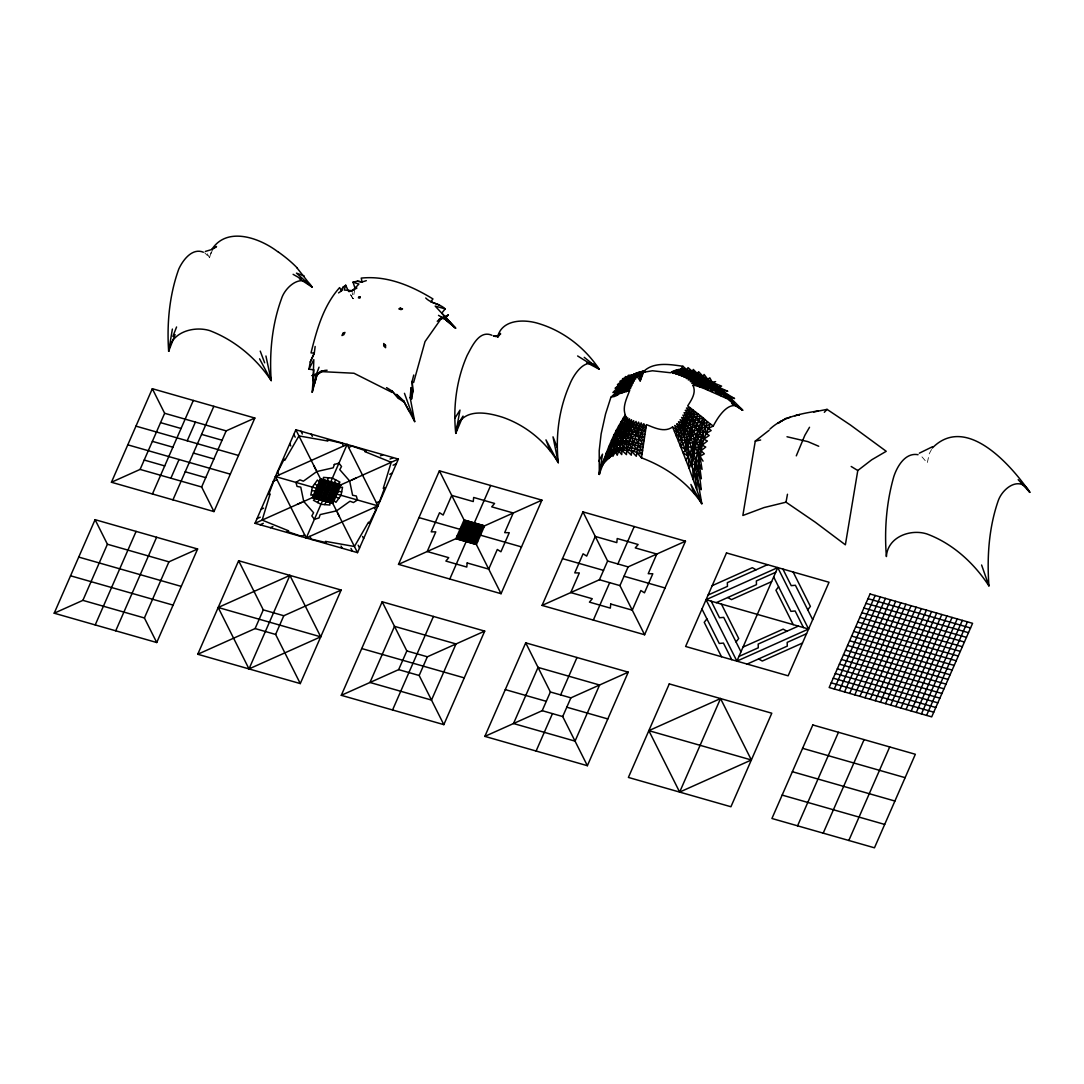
<?xml version="1.0" encoding="UTF-8"?>
<svg xmlns="http://www.w3.org/2000/svg" width="1084" height="1084" viewBox="0 0 1084 1084"><rect width="100%" height="100%" fill="white"/><g stroke="black" fill="none" stroke-linecap="round" stroke-linejoin="round"><path stroke-width="0.75" stroke-dasharray="5 3.75" d="M354.753 289.658L353.072 298.791L349.888 293.547M211.068 252.233L209.537 257.748L204.686 252.762M212.749 249.157L209.537 257.748L206.258 252.071M931.535 449.453L929.259 453.749L927.267 463.031L922.145 457.028L919.422 455.47M350.593 294.712L353.072 298.791L352.205 292.572"/><path stroke-width="1.5" d="M678.042 369.563L683.963 370.823L681.023 370.769L673.205 373.424L671.85 372.34L677.988 373.994L703.123 376.473L695.711 374.17L684.939 373.614L681.023 370.769L676.917 369.888L682.066 372.652L675.901 374.21L673.164 371.744L682.066 372.652L686.497 371.798C699.654 376.934 711.944 385.606 721.307 395.782L714.437 389.955L711.958 391.446C704.654 379.414 690.901 373.601 678.042 369.563C682.961 370.769 689.871 371.5 691.782 377.029L686.985 376.012L684.167 376.134L683.882 377.178C699.736 375.511 713.584 385.592 727.77 391.243L714.925 388.207L714.586 386.053L723.218 393.939L726.686 398.506L703.76 388.37C698.15 378.045 686.158 373.98 675.711 370.443C691.213 372.584 702.825 384.481 718.204 387.029L721.605 386.148L712.378 382.462L709.79 377.815L707.784 379.346L704.099 374.427L703.123 376.473L698.611 371.69L697.405 373.601L693.245 369.414L692.635 371.636L683.963 370.823L680.305 369.4C701.172 372.923 716.768 388.519 734.573 398.546L705.467 386.514L695.156 383.736L692.988 385.43C696.538 392.665 691.484 399.969 687.69 405.89L703.137 417.841L703.042 424.129L696.185 443.261L692.947 459.169L689.153 468.383L701.822 503.762C687.608 482.095 665.481 466.852 641.471 457.841L636.891 452.556C620.644 445.253 599.723 455.456 599.303 474.44L599.208 450.673L601.132 433.912L605.549 414.007L610.902 397.286L618.259 390.294L625.536 379.983L629.953 376.297L635.983 373.492L642.934 371.351L645.088 372.002L652.433 370.769L670.535 372.747C677.446 367.503 685.684 370.782 693.042 373.75C711.971 382.435 725.264 399.21 742.689 410.226C725.508 392.638 706.795 373.248 681.511 368.533L679.126 369.685M454.819 418.316L459.995 410.091L455.754 433.383L457.882 424.386L463.031 416.08L455.754 433.383C452.963 407.001 456.418 379.793 467.136 355.444C471.96 346.555 479.209 329.712 491.906 335.268M457.882 424.386C466.594 408.18 488.45 412.747 502.8 417.326C525.862 425.362 545.848 441.649 558.274 462.705C555.428 436.31 558.87 409.061 569.628 384.712C573.815 373.709 587.65 353.492 599.14 369.17L587 362.788M598.842 461.066L602.514 454.169L599.303 474.44C605.997 453.735 617.473 434.969 625.292 414.928C622.202 406.608 626.918 398.045 629.723 390.321L628.11 390.863L632.053 382.584L632.135 377.557L622.528 378.709L629.953 376.297L636.118 376.202L637.338 377.002L632.135 377.557L628.368 382.53L625.603 388.289L626.322 391.5L628.11 390.863L630.847 387.801L620.346 389.413L621.511 386.026L618.341 387.029L613.991 396.758C619.913 388.912 623.029 376.08 634.519 374.698L642.27 371.555C631.173 372.747 625.631 382.557 619.479 390.389L618.598 393.912L626.322 391.5C629.709 383.37 633.517 373.858 642.934 371.351L635.793 374.305L625.847 382.083L621.511 386.026L616.132 395.646L618.259 390.294L618.341 387.029L623.002 380.349L627.392 376.839L637.107 373.912C626.389 374.888 621.769 386.853 617.568 395.077L610.902 397.286M641.471 457.841L646.471 424.616C654.546 427.801 664.451 432.868 672.554 426.988L676.863 429.847L679.194 434.156L701.145 489.738C699.343 465.402 691.416 442.407 678.503 421.812L682.595 423.085C689.871 435.524 695.169 448.966 703.055 461.147M625.292 414.928L618.558 426.175L621.566 428.817L640.752 433.166L644.113 437.679L632.053 434.047L624.167 433.275L619.709 436.757L620.536 440.578L615.265 441.107L611.01 446.445L610.915 450.145L604.994 461.676C618.436 450.578 622.162 433.614 631.511 419.765L631.308 423.478L621.376 443.586L617.216 455.226L615.306 451.852L617.04 448.153L623.517 447.136L631.62 447.638L642.609 450.781L637.961 445.836L633.002 444.603L621.376 443.586L608.842 446.527L602.867 462.326C605.658 455.985 609.154 448.559 617.04 448.153L615.427 444.982L629.506 418.803L629.506 423.112L621.566 428.817L601.715 466.499L613.734 448.966L615.427 444.982L620.536 440.578L630.4 440.971L643.097 444.426L634.289 431.459L635.088 427.895L638.584 422.123L639.858 425.89L631.62 447.638L631.308 455.185L626.606 450.497L632.053 434.047L634.289 431.459L642.839 426.811L645.861 427.828L643.801 423.695L638.341 442.909L636.308 456.256L631.579 451.296L637.04 449.02L642.311 454.25L636.891 452.556M619.709 427.543L619.52 432.53L615.522 436.147L613.869 435.131L618.558 426.175L625.468 421.188L627.744 417.787L627.379 422.218L616.281 430.334L615.522 436.147L627.446 436.798L643.625 441.039L636.999 432.082L641.809 429.887L645.237 431.053L640.752 433.166L644.587 434.454M313.059 380.674L313.818 359.658L308.981 369.183L313.872 369.82L312.206 392.3L316.84 375.403L320.417 372.029L312.165 375.633L316.84 375.403L314.604 383.56M410.145 397.584L411.053 387.584L411.568 398.98L410.145 397.584L414.711 421.622L403.492 400.701L396.622 394.359L404.373 402.354L403.492 400.701L408.898 410.782M694.275 472.096C696.362 454.887 699.681 437.516 707.622 421.947L703.137 417.841L694.424 420.863L691.172 420.863L688.272 418.763L684.099 412.719L687.541 412.95C695.318 419.996 699.993 430.307 709.207 435.47L703.882 439.101L702.147 445.158L698.963 464.074L696.714 489.385L694.275 472.096L693.055 479.182C693.475 459.196 686.944 440.592 676.728 423.79L680.888 425.578L681.348 439.196L680.481 446.256L689.153 468.383L686.944 438.072L697.839 413.898L693.855 414.915L683.692 436.5L678.462 441.296L680.481 446.256L685.847 449.874L700.454 415.877L692.297 418.248L691.186 412.733L686.47 408.072L690.183 407.841C685.4 416.012 683.056 426.324 674.519 431.622L678.462 441.296L679.031 427.963L674.709 425.47L676.863 429.847L676.497 436.432L683.218 429.44L692.662 409.901L685.278 410.362L687.541 412.95L689.681 424.413L691.565 427.882L702.147 445.158L705.752 447.042L700.996 450.7L690.454 431.283L681.606 417.503L684.939 418.41L687.961 427.652L691.565 427.882L699.261 425.998L703.137 417.841M615.265 441.107L613.205 441.039L613.869 435.131L608.842 446.527L621.498 432.516C620.522 426.459 626.525 422.353 626.389 416.392L623.937 419.82L620.753 422.028L622.121 423.722L625.522 425.782L641.809 429.887M315.146 346.474L314.292 353.14L310.268 361.961L308.981 369.183M172.383 329.075L168.657 351.284C166.76 323.655 169.334 295.187 178.792 269.022C182.898 260.092 192.193 247.586 203.399 252.22M411.568 398.98L412.855 391.88L412.137 381.365L413.763 375.01M813.718 411.974L827.051 409.373L850.412 424.996L886.238 451.296L871.712 459.792L857.783 470.524L845.371 544.818L815.304 522.217L786.008 502.19L787.472 494.25M769.125 430.28L755.277 441.08L742.852 515.496L764.044 507.569L786.008 502.19M312.206 392.3L315.444 376.92L319.048 367.191M624.154 391.961L625.603 388.289L622.528 392.706L629.533 377.476L626.498 379.766L619.885 381.324L625.251 378.275L624.384 380.199L628.043 377.611L626.498 379.766L632.351 379.332L634.465 380.863L632.053 382.584L628.368 382.53L618.598 393.912M622.785 418.343L627.379 422.218L636.918 425.063L631.837 427.042L628.097 429.901L629.14 433.695L621.972 450.402L621.728 454.589L618.476 450.795L623.517 447.136L621.376 443.586L626.484 440.402L624.777 436.893L629.14 433.695L631.837 427.042L636.051 421.405L636.918 425.063L642.839 426.811L645.237 431.053M328.56 477.8L317.734 502.583M324.807 504.602L335.633 479.819M642.5 372.733L640.17 380.904L636.565 375.674L640.102 376.812L640.17 380.904L643.354 372.801L642.5 372.733C652.297 361.338 669.682 364.359 682.934 366.297L687.012 369.915L686.172 370.728L681.511 368.533L682.934 366.297M716.429 393.316L714.437 389.955L707.08 385.091L707.473 383.763L714.925 388.207L699.939 382.909L690.305 381.568L691.172 379.861L704.004 382.327L703.313 380.498L711.402 385.186L709.817 382.557L715.603 381.649M348.289 290.932L345.715 285.228L344.211 290.024L352.151 290.688L356.907 288.046M497.624 336.799C502.136 318.994 524.697 319.075 538.911 323.628C563.517 331.094 585.008 347.788 599.14 369.17L584.235 357.341M718.38 391.487L718.949 389.752L728.692 396.5L733.705 403.248L723.218 393.939M796.293 455.849L804.856 435.307L809.531 427.272M685.955 459.968L690.264 452.475L699.261 425.998C698.706 432.028 701.321 438.83 707.405 440.985L702.147 445.158L701.605 436.256L697.933 437.95L697.73 429.671L692.703 424.603L688.855 410.335M273.737 481.052L268.669 494.602L270.106 493.965L262.152 520.103L288.601 530.821L287.165 531.458L301.474 536.35M379.63 501.35L384.684 487.8L383.262 488.437L391.216 462.299L364.766 451.581L366.189 450.944L351.893 446.052M175.093 334.577L168.657 351.284C170.73 332.192 193.684 325.715 209.659 330.593C234.713 340.132 256.407 358.343 271.19 380.606C269.306 353.127 271.948 324.821 281.461 298.845C285.051 286.813 302.341 271.962 312.07 287.07L299.387 278.751M172.884 336.447L176.57 326.989M617.568 395.077L619.479 390.389L618.259 390.294M345.715 285.228L342.95 287.26L341.487 290.878L338.547 292.91M342.95 287.26L341.487 290.878L339.604 287.599C323.33 305.905 316.772 329.685 311.027 352.91L314.292 353.14L310.268 361.961M691.186 412.733L703.042 424.129L707.622 421.947L710.291 423.871L703.882 439.101L703.191 431.662L699.763 432.868L697.73 429.671L693.503 431.337M260.241 517.19L257.016 518.626L295.851 429.765L311.257 434.21M312.314 436.324L311.23 434.169L398.384 459.088L357.517 552.637L270.363 527.705L272.87 526.58M54.2 613.205L95.08 519.67L197.613 548.992L156.733 642.527L54.2 613.205L82.885 600.36L144.402 617.961L156.733 642.527M111.435 482.258L152.316 388.709L254.848 418.045L213.968 511.58L111.435 482.258L140.107 469.413L201.638 487.001L213.968 511.58M82.885 600.36L107.411 544.236L95.08 519.67M140.107 469.413L164.646 413.289L152.316 388.709M95.216 624.94L136.096 531.404M152.438 493.979L193.318 400.443M170.879 478.207L179.05 459.494M187.22 440.795L195.405 422.082M115.717 630.807L156.597 537.257M172.952 499.846L213.833 406.31M144.402 617.961L168.928 561.837L197.613 548.992M201.638 487.001L226.163 430.876L254.848 418.045M197.749 654.262L238.629 560.726L341.162 590.048L300.282 683.584L197.749 654.262L255.106 628.571L275.621 634.438L300.282 683.584M255.106 628.571L263.29 609.872L238.629 560.726M257.057 518.613L254.97 523.315L312.341 497.624L320.512 478.911L295.851 429.765M313.371 497.922L321.541 479.209M314.387 498.206L322.571 479.507M316.447 498.789L324.617 480.09M317.463 499.087L325.647 480.375M318.493 499.385L326.663 480.673M320.539 499.968L328.723 481.255M321.569 500.266L329.739 481.553M249.008 668.923L289.889 575.387L320.715 636.823L249.008 668.923L218.182 607.487L289.889 575.387M306.244 537.976L347.124 444.426L377.95 505.862L306.244 537.976L275.417 476.54L347.124 444.426M323.615 500.849L331.799 482.136M324.644 501.147L332.815 482.434M326.69 501.729L334.875 483.017M327.72 502.027L335.891 483.315M328.75 502.312L336.921 483.613M330.796 502.895L338.967 484.196M331.826 503.193L339.997 484.48M275.621 634.438L283.791 615.739L341.162 590.048M357.517 552.637L332.842 503.491L341.026 484.778L398.384 459.088M341.297 695.318L382.178 601.783L484.711 631.105L443.83 724.64L341.297 695.318L398.655 669.627L419.169 675.495L443.83 724.64M398.519 564.357L439.399 470.822L541.932 500.144L501.052 593.693L398.519 564.357L455.89 538.68L476.391 544.547L501.052 593.693M398.655 669.627L406.839 650.928L382.178 601.783M455.89 538.68L464.06 519.968L439.399 470.822M456.92 538.965L465.09 520.266M457.936 539.263L466.12 520.55M458.966 539.561L467.136 520.848M459.995 539.846L468.166 521.147M461.012 540.144L469.196 521.431M462.041 540.442L470.212 521.729M463.071 540.726L471.242 522.027M464.087 541.024L472.272 522.312M465.117 541.322L473.288 522.61M392.557 709.979L433.437 616.444M449.792 579.032L490.673 485.483M467.163 541.905L475.348 523.193M468.193 542.203L476.364 523.491M469.223 542.488L477.394 523.789M470.239 542.786L478.423 524.073M471.269 543.07L479.44 524.371M472.299 543.369L480.469 524.656M473.315 543.667L481.499 524.954M474.345 543.951L482.516 525.252M475.375 544.249L483.545 525.537M419.169 675.495L427.34 656.796L484.711 631.105M476.391 544.547L484.575 525.835L541.932 500.144M484.846 736.375L525.713 642.839L628.246 672.161L587.379 765.697L484.846 736.375L542.203 710.684L562.704 716.551L587.379 765.697M542.068 605.414L582.948 511.878L685.481 541.201L644.601 634.75L542.068 605.414L599.438 579.737L619.94 585.604L644.601 634.75M542.203 710.684L550.374 691.985L525.713 642.839M599.438 579.737L607.609 561.024L582.948 511.878M536.106 751.036L552.461 713.624M560.631 694.912L576.986 657.5M593.341 620.089L609.682 582.664M617.866 563.965L634.221 526.539M562.704 716.551L570.889 697.852L628.246 672.161M619.94 585.604L628.11 566.891L685.481 541.201M679.654 792.092L720.535 698.557L751.361 759.979L679.654 792.092L648.842 730.657L720.535 698.557M736.89 661.132L777.756 567.596L808.583 629.032L736.89 661.132L706.05 599.709L777.756 567.596M834.287 688.99L875.167 595.455M839.423 690.467L880.289 596.918M844.544 691.931L885.425 598.395M849.666 693.394L890.547 599.858M797.567 825.818L838.447 732.283M854.802 694.858L895.669 601.322M859.924 696.334L900.804 602.785M865.046 697.798L905.926 604.249M870.181 699.261L911.061 605.726M875.303 700.725L916.183 607.189M823.203 833.149L864.084 739.613M880.425 702.188L921.305 608.652M885.56 703.665L926.441 610.116M890.682 705.128L931.562 611.593M895.804 706.592L936.684 613.056M900.939 708.055L941.82 614.52M848.826 840.479L889.707 746.944M906.061 709.519L946.942 615.983M911.183 710.996L952.064 617.446M916.319 712.459L957.199 618.923M921.441 713.922L962.321 620.387M926.576 715.386L967.443 621.85M687.012 369.915L688.015 367.612L692.635 371.636L686.497 371.798L693.042 373.75L690.942 372.232L697.405 373.601L695.711 374.17L697.852 376.134L690.698 373.479L693.584 375.525M627.731 388.248L627.175 384.861L623.923 385.484L620.59 393.329L627.175 384.861L632.013 385.389L626.322 391.5M705.128 419.928L703.042 424.129L711.172 430.511L705.914 433.614L705.399 426.54L710.291 423.871L713.272 426.053C718.407 416.121 730.928 396.676 742.689 410.226L731.673 403.343L738.123 406.256M277.612 472.163L284.211 459.06L284.821 460.293L298.94 435.917L327.842 441.025L327.233 439.792L342.151 443.275M375.755 510.239L369.156 523.342L368.546 522.109L354.427 546.485L325.512 541.377L326.135 542.61L311.216 539.127M695.44 411.839L693.855 414.915L692.662 409.901M498.003 337.205L500.063 333.235M612.866 456.405L615.306 451.852L620.048 447.326L618.734 443.898L623.002 440.212L622.446 436.716L626.498 433.573L625.414 429.169L634.045 424.305L633.639 420.66L631.308 423.478L623.381 428.993L624.167 433.275L619.52 432.53L616.281 430.334M707.689 389.82L703.367 383.912L709.83 388.126L707.689 389.82L702.296 385.85L703.367 383.912L697.242 378.966L687.161 377.395L677.988 373.994L678.598 375.091L681.091 374.996L684.939 373.614L674.898 373.113M633.49 375.132L628.341 375.281L626.715 378.018L631.335 376.067L629.099 379.414M611.01 446.445L605.997 453.559L608.219 452.367M641.308 372.368L636.782 373.316L630.617 377.598L634.235 375.579L632.053 382.584L633.205 383.072L630.698 385.226L630.143 379.874L627.704 381.676L617.433 384.59L623.002 380.349L622.311 382.923L625.536 379.983L624.181 382.666L627.988 379.17M706.904 618.883L704.234 622.338L721.497 656.741M736.036 641.958L738.705 638.503L721.429 604.1M778.61 586.783L775.941 590.224L793.203 624.628M807.743 609.845L810.398 606.403L793.136 572M445.212 308.886L441.757 313.127L455.578 328.1L444.576 318.777L441.283 318.411L448.288 314.956L444.576 318.777L455.578 328.1L435.199 306.094L445.212 308.886C439.589 303.506 431.107 303.615 425.714 297.992M932.308 448.031C966.183 413.492 1011.562 465.659 1029.8 492.353L1018.174 479.656M824.314 412.313L827.051 409.373M355.024 288.141L358.912 284.049L353.005 282.192L355.024 288.141L352.151 290.688L348.763 291.555L352.693 290.336M437.245 321.284L442.164 317.219L425.023 341.596L413.6 382.584L412.137 381.365L412.855 391.88M615.306 451.852L608.788 458.532L613.734 448.966L613.083 445.592L617.704 440.89L617.379 436.744M638.178 375.281L640.102 376.812L640.671 373.289L635.983 373.492L631.254 375.498L637.5 373.289L640.807 373.98L637.46 374.983L633.476 380.05L635.807 378.777L634.926 375.877L635.793 374.305L638.991 375.376L636.118 376.202L637.5 373.289L636.782 373.316L642.27 371.555M680.481 446.256L683.53 443.749L686.944 438.072L683.692 436.5L682.595 423.085L680.115 419.698L683.543 421.08L685.02 433.763L689.112 434.467L689.587 442.651L693.326 443.275L693.909 454.169L697.635 452.191L701.362 478.749L690.264 452.475M497.109 336.839L500.7 333.913M445.538 317.07L439.305 319.17L445.538 317.07L448.288 314.956M640.4 372.11L637.46 374.983L643.652 371.392L639.641 373.424L642.893 372.855L640.4 372.11L638.015 373.086M769.965 429.061C783.109 416.839 801.022 413.627 818.108 410.944M213.562 248.561L216.529 246.502L211.827 249.469C227.125 225.716 260.594 238.223 278.452 252.274M630.238 375.647L628.991 376.5L637.107 373.912M932.687 446.635L919.313 453.18M781.998 420.66L777.797 423.438L785.792 418.41L790.344 417.204M312.165 375.633C317.802 375.484 321.433 369.901 327.124 370.227M316.501 374.617L323.276 370.701L320.349 371.555L353.967 373.248L392.096 392.435L391.893 390.918L386.541 387.625M687.595 446.174L691.849 448.112L692.947 459.169L696.213 458.532L702.053 469.426L699.979 456.31L704.329 453.83L700.996 450.7L700.372 441.283L696.185 443.261L695.914 434.413L692.5 435.05L691.565 427.882M629.14 433.695L631.145 437.557L635.996 435.131M705.399 426.54L701.091 428.708L701.226 421.717L697.039 423.194M708.028 428.532L713.272 426.053M273.371 481.215L276.962 479.616M348.669 447.502L352.246 445.903M261.108 509.277L263.615 508.152M380.498 455.822L383.004 454.697M390.037 459.074L393.262 457.624M301.582 502.434L297.287 504.358M351.785 479.968L356.08 478.03M254.97 523.315L260.146 524.751L263.331 523.328M393.113 465.212L396.351 463.776M389.752 474.25L392.259 473.125M301.122 536.499L304.699 534.9M376.405 502.786L379.996 501.187M712.188 585.672L752.337 567.691L756.036 569.805M767.513 564.669L727.35 582.65L727.459 586.363L708.096 595.035M775.724 572.271L756.361 580.943L756.469 584.655L716.307 602.636M771.632 581.634L731.47 599.615L727.784 597.501M743.014 647.107L783.176 629.126L786.862 631.24M798.339 626.105L758.177 644.072L758.285 647.798L738.922 656.457M806.55 633.706L787.187 642.378L787.296 646.091L747.133 664.072M802.458 643.056L762.296 661.037L758.61 658.937M211.773 249.51L205.31 251.447M644.817 371.284L642.08 372.164L645.088 372.002M366.311 280.661L362.11 281.962L357.341 281.176L353.005 282.192M643.097 444.426L637.961 445.836L643.015 447.448M616.132 391.663L612.921 392.516L618.341 387.029L615.102 388.289L620.427 383.668L620.197 386.365L623.164 383.031L622.392 385.416L623.923 385.484M794.884 415.822L799.653 414.589L797.025 415.267M755.277 441.08L760.643 440.009M498.003 335.633L493.45 336.013L495.889 336.555M339.793 487.583L342.53 487.258L341.04 495.307L335.959 502.326L334.075 500.686L313.574 494.819L310.837 495.144L312.327 487.095L317.409 480.077L319.292 481.716M673.164 371.744L678.232 371.568L674.465 370.769M692.988 385.43L696.334 385.619L703.76 388.37L689.261 378.506L687.161 377.395L686.172 378.492L691.985 378.492L697.54 380.877L697.242 378.966L700.061 379.495L699.722 378.181L691.131 375.321M692.703 424.603L689.681 424.413L686.755 422.015L686.253 415.646L682.893 415.131L684.939 418.41L686.226 430.944L690.454 431.283L691.172 438.424L694.302 439.237L695.034 447.678L698.34 447.082L699.979 456.31M625.319 376.582L627.392 376.839M786.998 436.757L807.932 441.649L818.732 446.256M918.053 454.697C905.316 452.285 897.159 466.35 893.799 476.621C886.414 502.488 884.259 529.805 886.387 556.566C887.62 537.041 910.248 528.667 926.82 533.924C952.592 543.436 974.069 563.084 988.92 585.888C986.874 557.379 988.784 527.908 998.215 500.754C1002.781 487.624 1020.694 474.697 1029.8 492.353M338.167 491.323L341.677 491.865M311.691 490.537L315.2 491.079M357.341 281.176L362.11 281.962L361.216 278.1C387.218 275.417 411.202 285.702 432.95 298.94L430.822 301.826L439.454 304.997M683.76 372.557L689.383 373.56M676.565 372.571L694.966 379.115L694.302 377.029L696.958 377.381L694.858 375.403L702.703 379.021L707.784 379.346L700.562 376.568L702.703 379.021L699.722 378.181L706.551 381.554L705.264 379.414L712.378 382.462M270.404 527.678L260.106 524.778M867.999 598.666L970.532 627.988M865.953 603.341L968.486 632.677M863.907 608.016L966.44 637.351M164.646 413.289L226.163 430.876M861.861 612.704L964.394 642.026M859.815 617.379L962.362 646.701M160.554 422.638L181.055 428.505M201.57 434.372L222.071 440.239M857.783 622.053L960.316 651.376M855.737 626.728L958.27 656.05M135.961 426.134L238.494 455.456M320.512 478.911L341.026 484.778M464.06 519.968L484.575 525.835M607.609 561.024L628.11 566.891M853.691 631.403L956.224 660.739M320.105 479.846L340.62 485.713M463.654 520.903L484.155 526.77M851.645 636.078L954.177 665.413M317.246 486.404L337.747 492.258M460.795 527.447L481.296 533.314M152.37 441.351L172.884 447.218M193.386 453.071L213.9 458.938M275.417 476.54L316.433 488.274M336.934 494.128L377.95 505.862M418.966 517.596L459.982 529.331M480.483 535.184L521.499 546.919M562.515 558.653L603.517 570.374M624.032 576.241L665.048 587.975M706.05 599.709L808.583 629.032M849.599 640.766L952.131 670.088M847.553 645.441L950.085 674.763M457.109 535.875L477.624 541.743M127.776 444.833L230.309 474.169M312.341 497.624L332.842 503.491M845.52 650.115L948.053 679.438M843.474 654.79L946.007 684.112M144.199 460.05L164.714 465.917M185.215 471.784L205.716 477.651M841.428 659.465L943.961 688.801M839.382 664.14L941.915 693.475M837.336 668.828L939.869 698.15M835.29 673.503L937.823 702.825M833.257 678.178L935.79 707.5M831.211 682.852L933.744 712.174M107.411 544.236L168.928 561.837M802.594 748.326L905.126 777.662M78.725 557.081L181.258 586.403M263.29 609.872L283.791 615.739M406.839 650.928L427.34 656.796M550.374 691.985L570.889 697.852M218.182 607.487L320.715 636.823M361.731 648.544L464.264 677.879M505.279 689.6L546.295 701.334M566.797 707.202L607.812 718.936M648.842 730.657L751.361 759.979M792.377 771.713L894.91 801.035M70.555 575.794L173.088 605.116M782.147 795.1L884.679 824.423M611.403 440.497L613.205 441.039M304.103 275.905L296.447 273.127L312.07 287.07L297.138 268.073M691.538 463.613L695.061 464.914L701.822 503.762L690.901 484.44L694.139 493.505M314.509 484.087L317.653 485.456M335.715 496.946L338.858 498.315M681.348 439.196L685.535 441.174L685.847 449.874L683.096 452.719L688.53 456.527M685.21 372.002L682.242 370.498L688.882 372.246L686.172 370.728M707.08 385.091L700.671 381.69L699.939 382.909L689.519 377.11L681.294 376.08L681.091 374.996L686.985 376.012L688.516 375.199L687.839 373.953M438.519 315.363L445.551 319.373L455.578 328.1M293.114 274.333L300.986 278.832M702.296 385.85L691.172 379.861L688.313 379.915L689.261 378.506L694.234 380.077L699.979 387.151L693.652 382.056L691.836 383.411L695.156 383.736L696.334 385.619M851.184 466.472L857.783 470.524M577.636 355.972L589.235 363.208M398.614 398.465L391.893 390.918L398.614 398.465L404.373 402.354M710.779 386.432L714.437 389.955M637.04 449.02L633.002 444.603L638.341 442.909L635.129 438.559M627.704 381.676L629.384 387.991M627.446 436.798L630.4 440.971L625.048 443.708L627.419 447.014L621.972 450.402L626.444 454.63L626.606 450.497L631.62 447.638L629.181 444.196L633.801 441.689L631.145 437.557M259.564 358.804L271.19 380.606L265.932 355.999M812.675 619.682L795.412 585.279L791.212 585.658L782.892 569.059M803.461 627.568L795.141 610.983L790.941 611.349L773.678 576.959M740.968 651.782L723.706 617.379L719.505 617.758L711.185 601.173M731.754 659.668L723.434 643.083L719.234 643.462L701.971 609.059M342.002 442.963L343.533 446.039M374.359 507.475L375.904 510.537M362.557 536.458L363.641 538.599M300.986 431.229L302.368 433.993M358.167 545.198L359.549 547.962M293.818 434.44L295.2 437.204M350.999 548.409L352.381 551.173M289.726 443.803L290.797 445.944M341.053 546.079L342.124 548.233M277.463 471.865L279.008 474.928M309.834 536.363L311.365 539.439M337.476 512.705L339.319 516.39M314.048 466.012L315.891 469.697M672.554 426.988L674.519 431.622M642.839 426.811L641.172 422.868L639.858 425.89L631.01 430.768L632.053 434.047M557.298 447.651L553.003 436.838L558.274 462.705L545.97 439.874L550.116 450.781M260.241 351.108L264.659 362.815M404.467 393.316L414.711 421.622M981.603 565.008L988.92 585.888M694.424 420.863L695.291 427.164M625.847 382.083L625.861 385.145M278.656 252.233A90.202 36.382 23.5 0 1 297.341 268.087M467.19 562.962L466.784 567.054L445.876 561.065L448.735 557.677L427.204 551.526L435.795 531.878L431.202 531.824L439.535 512.746L443.153 515.036L451.73 495.402L473.261 501.553L473.667 497.461L494.589 503.45L491.716 506.838L513.247 512.989L504.67 532.637L509.263 532.691L500.916 551.77L497.312 549.48L488.721 569.114L467.19 562.962M610.739 604.018L610.333 608.11L589.425 602.121L592.284 598.734L570.753 592.582L579.33 572.935L574.75 572.88L583.084 553.802L586.701 556.092L595.279 536.458L616.81 542.61L617.216 538.518L638.137 544.507L635.265 547.894L656.796 554.046L648.218 573.693L652.812 573.748L644.465 592.826L640.861 590.523L632.27 610.17L610.739 604.018M334.333 464.453L333.208 467.814L316.813 471.54L303.385 481.174L299.916 479.86L295.918 482.407L297.057 486.404L300.769 487.15L303.737 501.472L313.588 512.718L311.853 515.903L314.414 519.263L319.035 517.949L320.159 514.588L336.541 510.862L349.983 501.228L353.452 502.542L357.449 499.995L356.311 495.998L352.598 495.252L349.631 480.93L339.78 469.684L341.514 466.499L338.94 463.139L334.333 464.453M360.186 297.057L359.82 298.141L358.425 297.843L358.804 296.786L360.186 297.057M323.588 479.792L315.417 498.504L313.425 500.293L320.959 504.29L329.929 505.022L329.766 502.61L337.951 483.898L339.942 482.109L332.409 478.112L323.438 477.38L323.588 479.792M394.508 626.349L369.969 682.473L431.5 700.074L456.025 643.95L394.508 626.349M538.043 667.405L513.518 723.529L575.048 741.131L599.574 685.007L538.043 667.405M669.275 683.896L628.395 777.431L730.928 806.753L771.794 713.218L669.275 683.896M726.497 552.935L685.616 646.471L788.149 675.806L829.03 582.257L726.497 552.935M812.81 724.952L771.93 818.488L874.463 847.81L915.343 754.274L812.81 724.952M870.046 593.991L829.165 687.527L931.698 716.863L972.578 623.314L870.046 593.991M343.072 333.208L341.988 335.539L343.845 334.699L344.942 332.409L343.072 333.208M633.666 374.59L632.365 376.08L635.793 374.305L632.988 374.861L633.666 374.59M400.281 308.127L398.858 308.886L401.039 309.631L402.516 308.926L400.281 308.127M385.511 345.186L383.722 343.533L383.736 345.959L385.579 347.693L385.511 345.186"/></g></svg>
